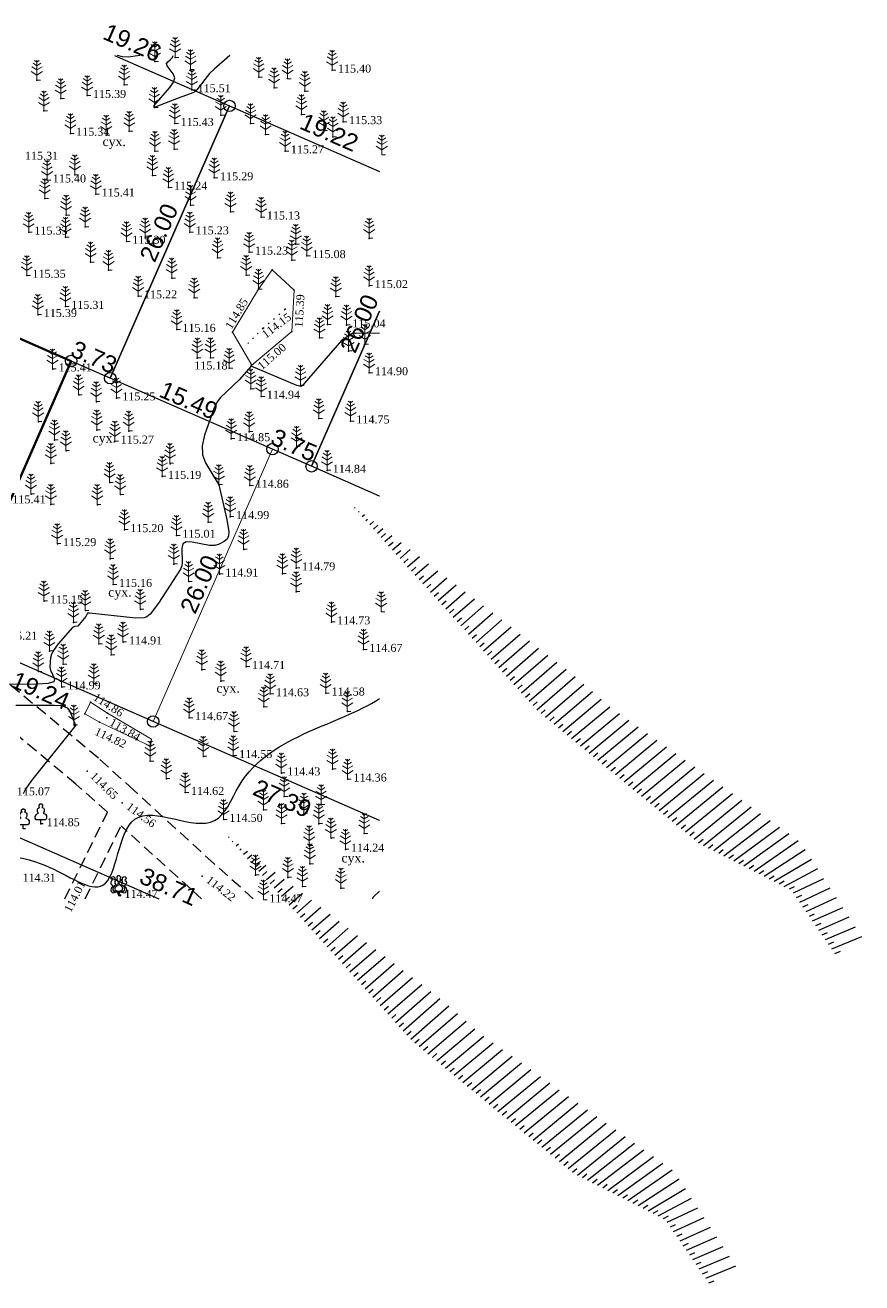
# Model space of a CAD drawing. Header units: millimetres. Extents: x 5405455 to 5405583, y 5524875 to 5524985.
# Drawn here: x 5405509.7 to 5405582.9, y 5524875 to 5524985 of the extents above; entities that cross this region are included whole.
import ezdxf
from ezdxf.enums import TextEntityAlignment as Align

# ---------------------------------------------------------------- set-up
doc = ezdxf.new("R2010")
doc.units = ezdxf.units.MM
doc.linetypes.add('DASHEDX2', pattern=[1.5, 1, -0.5])
doc.linetypes.add('HIDDEN', pattern=[0.5, 0, -0.5])
for name, color, linetype in [('горизонтали', 42, 'Continuous'), ('дороги', 7, 'Continuous'), ('Ділянки_Межі', 10, 'Continuous'), ('надписи', 7, 'Continuous'), ('Откос', 7, 'Continuous'), ('отметки', 7, 'Continuous'), ('промеры', 185, 'Continuous'), ('Растительность', 7, 'Continuous')]:
    doc.layers.add(name, color=color, linetype=linetype)
for name, color, linetype, lineweight in [('Контур', 7, 'HIDDEN', 30), ('рельеф', 7, 'Continuous', 0), ('ТОЧКИ', 7, 'Continuous', 30)]:
    doc.layers.add(name, color=color, linetype=linetype, lineweight=lineweight)
doc.styles.get("Standard").update_dxf_attribs({"font": 'arial.ttf'})
doc.styles.add('times', font='times.ttf')
doc.linetypes.add('канава 0', pattern='A,0.9,0,["|",Standard,S=0.25,R=0,X=0,Y=0],0.1', length=1)

# ---------------------------------------------------------------- blocks, each defined once
blk = doc.blocks.new('A$C51FE15A3')
at = {"layer": 'Растительность', "color": 94, "lineweight": 0}
for points in [[(-0.45, 1.17), (0, 0.9), (0.45, 1.17)], [(-0.34, 1.49), (0, 1.27), (0.34, 1.49)], [(-0.2, 1.73), (0, 1.58), (0.2, 1.73)], [(0, 1.75), (0, 0), (0.32, 0)], [(-0.49, 0.75), (0, 0.44), (0.49, 0.75)]]:
    blk.add_lwpolyline(points, dxfattribs=at)
blk = doc.blocks.new('A$C2ACB5305')
at = {"layer": 'Растительность'}
blk.add_lwpolyline([(0.2, 0), (0.2, 0), (0, 0), (0, 0.35), (-0.4, 0.35), (-0.5, 0.5), (-0.5, 0.65), (-0.4, 0.8), (-0.3, 0.9), (-0.2, 0.95), (-0.25, 1), (-0.3, 1.1), (-0.3, 1.25), (-0.25, 1.35), (-0.15, 1.45), (-0.1, 1.45), (-0.15, 1.55), (-0.15, 1.65), (-0.05, 1.75), (0.05, 1.75), (0.15, 1.65), (0.15, 1.55), (0.1, 1.45), (0.25, 1.4), (0.3, 1.3), (0.3, 1.1), (0.25, 1), (0.2, 0.95), (0.4, 0.85), (0.5, 0.7), (0.5, 0.5), (0.45, 0.4), (0.4, 0.35), (0, 0.35)], dxfattribs=at)
blk = doc.blocks.new('Geo_Otkos_1', base_point=(5406079.34, 5525314.65, 108.81))
at = {"color": 0, "lineweight": -2}
for p, q in [((5406080, 5525313.91, 108.81), (5406080.07, 5525313.96, 108.81)), ((5406080.34, 5525313.54, 108.81), (5406080.4, 5525313.6, 108.81)), ((5406080.67, 5525313.18, 108.81), (5406080.87, 5525313.35, 108.81)), ((5406081, 5525312.81, 108.81), (5406081.13, 5525312.93, 108.81)), ((5406081.33, 5525312.44, 108.81), (5406081.67, 5525312.73, 108.81)), ((5406081.66, 5525312.07, 108.81), (5406082.04, 5525312.4, 108.81)), ((5406082, 5525311.71, 108.81), (5406082.47, 5525312.12, 108.81)), ((5406082.33, 5525311.34, 108.81), (5406082.71, 5525311.67, 108.81)), ((5406082.66, 5525310.97, 108.81), (5406083.27, 5525311.5, 108.81)), ((5406082.99, 5525310.6, 108.81), (5406083.37, 5525310.93, 108.81)), ((5406083.33, 5525310.24, 108.81), (5406084.08, 5525310.89, 108.81)), ((5406083.66, 5525309.87, 108.81), (5406084.04, 5525310.2, 108.81)), ((5406083.99, 5525309.5, 108.81), (5406084.88, 5525310.27, 108.81)), ((5406084.32, 5525309.13, 108.81), (5406084.7, 5525309.46, 108.81)), ((5406084.65, 5525308.77, 108.81), (5406085.68, 5525309.66, 108.81)), ((5406084.99, 5525308.4, 108.81), (5406085.36, 5525308.73, 108.81)), ((5406085.32, 5525308.03, 108.81), (5406086.48, 5525309.04, 108.81)), ((5406085.98, 5525307.3, 108.81), (5406087.28, 5525308.43, 108.81)), ((5406085.65, 5525307.66, 108.81), (5406086.03, 5525307.99, 108.81)), ((5406086.32, 5525306.93, 108.81), (5406086.69, 5525307.26, 108.81)), ((5406086.65, 5525306.56, 108.81), (5406088.09, 5525307.81, 108.81)), ((5406087.31, 5525305.83, 108.81), (5406088.89, 5525307.2, 108.81)), ((5406086.98, 5525306.19, 108.81), (5406087.36, 5525306.52, 108.81)), ((5406087.98, 5525305.09, 108.81), (5406089.69, 5525306.58, 108.81)), ((5406087.64, 5525305.46, 108.81), (5406088.02, 5525305.79, 108.81)), ((5406088.31, 5525304.72, 108.81), (5406088.69, 5525305.05, 108.81)), ((5406088.64, 5525304.36, 108.81), (5406090.49, 5525305.97, 108.81)), ((5406089.3, 5525303.62, 108.81), (5406091.29, 5525305.35, 108.81)), ((5406088.97, 5525303.99, 108.81), (5406089.35, 5525304.32, 108.81)), ((5406089.97, 5525302.89, 108.81), (5406092.09, 5525304.74, 108.81)), ((5406090.63, 5525302.15, 108.81), (5406092.9, 5525304.12, 108.81)), ((5406089.64, 5525303.26, 108.81), (5406090.01, 5525303.58, 108.81)), ((5406090.3, 5525302.52, 108.81), (5406090.68, 5525302.85, 108.81)), ((5406091.3, 5525301.42, 108.81), (5406093.7, 5525303.51, 108.81)), ((5406091.96, 5525300.68, 108.81), (5406094.5, 5525302.89, 108.81)), ((5406090.97, 5525301.79, 108.81), (5406091.34, 5525302.11, 108.81)), ((5406092.63, 5525299.95, 108.81), (5406095.3, 5525302.28, 108.81)), ((5406093.29, 5525299.21, 108.81), (5406096.1, 5525301.66, 108.81)), ((5406091.63, 5525301.05, 108.81), (5406092.01, 5525301.38, 108.81)), ((5406092.29, 5525300.32, 108.81), (5406092.67, 5525300.64, 108.81)), ((5406093.95, 5525298.48, 108.81), (5406096.91, 5525301.05, 108.81)), ((5406092.96, 5525299.58, 108.81), (5406093.34, 5525299.91, 108.81)), ((5406094.62, 5525297.74, 108.81), (5406097.71, 5525300.43, 108.81)), ((5406095.28, 5525297.01, 108.81), (5406098.51, 5525299.82, 108.81)), ((5406093.62, 5525298.85, 108.81), (5406094, 5525299.17, 108.81)), ((5406094.29, 5525298.11, 108.81), (5406094.66, 5525298.44, 108.81)), ((5406095.95, 5525296.27, 108.81), (5406099.29, 5525299.18, 108.81)), ((5406096.7, 5525295.63, 108.81), (5406100.05, 5525298.51, 108.81)), ((5406094.95, 5525297.38, 108.81), (5406095.33, 5525297.7, 108.81)), ((5406097.46, 5525295, 108.81), (5406100.81, 5525297.85, 108.81)), ((5406098.23, 5525294.37, 108.81), (5406101.57, 5525297.18, 108.81)), ((5406095.62, 5525296.64, 108.81), (5406095.99, 5525296.97, 108.81)), ((5406096.32, 5525295.94, 108.81), (5406096.69, 5525296.27, 108.81)), ((5406098.99, 5525293.74, 108.81), (5406102.34, 5525296.53, 108.81)), ((5406097.08, 5525295.31, 108.81), (5406097.46, 5525295.64, 108.81)), ((5406097.85, 5525294.68, 108.81), (5406098.23, 5525295.01, 108.81)), ((5406099.76, 5525293.11, 108.81), (5406103.17, 5525295.94, 108.81)), ((5406100.52, 5525292.48, 108.81), (5406103.99, 5525295.36, 108.81)), ((5406098.61, 5525294.06, 108.81), (5406098.99, 5525294.38, 108.81)), ((5406101.29, 5525291.85, 108.81), (5406104.81, 5525294.78, 108.81)), ((5406102.05, 5525291.22, 108.81), (5406105.64, 5525294.19, 108.81)), ((5406099.37, 5525293.43, 108.81), (5406099.76, 5525293.75, 108.81)), ((5406100.14, 5525292.8, 108.81), (5406100.52, 5525293.12, 108.81)), ((5406102.82, 5525290.59, 108.81), (5406106.46, 5525293.61, 108.81)), ((5406103.58, 5525289.96, 108.81), (5406107.29, 5525293.02, 108.81)), ((5406100.9, 5525292.17, 108.81), (5406101.29, 5525292.49, 108.81)), ((5406101.67, 5525291.54, 108.81), (5406102.05, 5525291.86, 108.81)), ((5406104.35, 5525289.33, 108.81), (5406108.11, 5525292.44, 108.81)), ((5406105.11, 5525288.71, 108.81), (5406108.94, 5525291.85, 108.81)), ((5406102.43, 5525290.91, 108.81), (5406102.82, 5525291.23, 108.81)), ((5406103.2, 5525290.28, 108.81), (5406103.58, 5525290.6, 108.81)), ((5406105.88, 5525288.08, 108.81), (5406109.76, 5525291.27, 108.81)), ((5406106.65, 5525287.45, 108.81), (5406110.58, 5525290.68, 108.81)), ((5406103.96, 5525289.65, 108.81), (5406104.35, 5525289.97, 108.81)), ((5406107.42, 5525286.83, 108.81), (5406111.41, 5525290.1, 108.81)), ((5406108.18, 5525286.2, 108.81), (5406112.23, 5525289.51, 108.81)), ((5406104.73, 5525289.02, 108.81), (5406105.12, 5525289.34, 108.81)), ((5406105.5, 5525288.39, 108.81), (5406105.88, 5525288.71, 108.81)), ((5406108.95, 5525285.58, 108.81), (5406113.06, 5525288.93, 108.81)), ((5406106.27, 5525287.77, 108.81), (5406106.65, 5525288.09, 108.81)), ((5406107.03, 5525287.14, 108.81), (5406107.42, 5525287.46, 108.81)), ((5406109.72, 5525284.95, 108.81), (5406113.88, 5525288.35, 108.81)), ((5406110.53, 5525284.39, 108.81), (5406114.71, 5525287.76, 108.81)), ((5406107.8, 5525286.52, 108.81), (5406108.19, 5525286.83, 108.81)), ((5406108.57, 5525285.89, 108.81), (5406108.95, 5525286.21, 108.81)), ((5406111.42, 5525283.95, 108.81), (5406115.53, 5525287.18, 108.81)), ((5406112.3, 5525283.5, 108.81), (5406116.35, 5525286.59, 108.81)), ((5406109.33, 5525285.26, 108.81), (5406109.72, 5525285.58, 108.81)), ((5406113.18, 5525283.05, 108.81), (5406117.18, 5525286.01, 108.81)), ((5406114.07, 5525282.6, 108.81), (5406118, 5525285.43, 108.81)), ((5406110.1, 5525284.64, 108.81), (5406110.49, 5525284.95, 108.81)), ((5406110.97, 5525284.17, 108.81), (5406111.36, 5525284.48, 108.81)), ((5406111.86, 5525283.72, 108.81), (5406112.25, 5525284.03, 108.81)), ((5406114.95, 5525282.16, 108.81), (5406118.82, 5525284.84, 108.81)), ((5406115.84, 5525281.71, 108.81), (5406119.43, 5525284.05, 108.81)), ((5406112.74, 5525283.28, 108.81), (5406113.14, 5525283.58, 108.81)), ((5406113.63, 5525282.83, 108.81), (5406114.03, 5525283.12, 108.81)), ((5406116.72, 5525281.26, 108.81), (5406119.98, 5525283.21, 108.81)), ((5406114.51, 5525282.38, 108.81), (5406114.92, 5525282.67, 108.81)), ((5406115.39, 5525281.93, 108.81), (5406115.81, 5525282.21, 108.81)), ((5406117.6, 5525280.82, 108.81), (5406120.52, 5525282.37, 108.81)), ((5406116.28, 5525281.49, 108.81), (5406116.7, 5525281.75, 108.81)), ((5406117.16, 5525281.04, 108.81), (5406117.6, 5525281.29, 108.81)), ((5406118.05, 5525280.59, 108.81), (5406118.49, 5525280.81, 108.81)), ((5406118.39, 5525280.26, 108.81), (5406121.07, 5525281.52, 108.81)), ((5406118.95, 5525279.44, 108.81), (5406121.62, 5525280.68, 108.81)), ((5406118.67, 5525279.85, 108.81), (5406119.12, 5525280.06, 108.81)), ((5406119.51, 5525278.62, 108.81), (5406122.17, 5525279.83, 108.81)), ((5406119.23, 5525279.03, 108.81), (5406119.68, 5525279.24, 108.81)), ((5406120.07, 5525277.81, 108.81), (5406122.73, 5525278.98, 108.81)), ((5406119.79, 5525278.21, 108.81), (5406120.25, 5525278.42, 108.81)), ((5406120.35, 5525277.4, 108.81), (5406120.81, 5525277.6, 108.81)), ((5406120.63, 5525276.99, 108.81), (5406123.28, 5525278.14, 108.81)), ((5406120.91, 5525276.58, 108.81), (5406121.37, 5525276.78, 108.81)), ((5406121.19, 5525276.17, 108.81), (5406123.83, 5525277.29, 108.81)), ((5406121.75, 5525275.36, 108.81), (5406124.38, 5525276.44, 108.81)), ((5406121.47, 5525275.76, 108.81), (5406121.93, 5525275.96, 108.81)), ((5406122.03, 5525274.95, 108.81), (5406122.5, 5525275.14, 108.81))]:
    blk.add_line(p, q, dxfattribs=at)

msp = doc.modelspace()

# ---------------------------------------------------------------- linework, layer by layer
at = {"layer": 'горизонтали', "color": 32}
for points in [[(5405519.74, 5524982.35, 115.5), (5405519.54, 5524982.3, 115.5), (5405518.75, 5524982.21, 115.5), (5405518.23, 5524982.22, 115.5), (5405517.78, 5524982.35, 115.5)], [(5405527.6, 5524982.35, 115.5), (5405526.23, 5524981.16, 115.5), (5405525.84, 5524980.78, 115.5), (5405524.73, 5524979.33, 115.5), (5405524.47, 5524979.12, 115.5), (5405523.09, 5524978.61, 115.5), (5405520.99, 5524977.79, 115.5), (5405520.99, 5524977.98, 115.5), (5405522.35, 5524979.54, 115.5), (5405522.68, 5524980.01, 115.5), (5405522.79, 5524980.4, 115.5), (5405522.66, 5524980.73, 115.5), (5405522.13, 5524981.43, 115.5), (5405522.08, 5524981.64, 115.5), (5405522.17, 5524981.79, 115.5), (5405522.4, 5524981.96, 115.5), (5405522.56, 5524982.14, 115.5), (5405522.65, 5524982.35, 115.5)], [(5405540.71, 5524958.06, 115), (5405538.61, 5524958.04, 115), (5405538.42, 5524958.08, 115), (5405537.38, 5524957.4, 115), (5405534.12, 5524953.66, 115), (5405533.99, 5524953.48, 115), (5405533.82, 5524953.4, 115), (5405533.47, 5524953.48, 115), (5405529.48, 5524955.16, 115), (5405528.43, 5524953.96, 115), (5405526.78, 5524952.42, 115), (5405526.5, 5524952.05, 115), (5405526.2, 5524951.44, 115), (5405525.4, 5524949.13, 115), (5405525.19, 5524948.21, 115), (5405525.22, 5524947.41, 115), (5405525.49, 5524946.71, 115), (5405526.65, 5524944.79, 115), (5405527.35, 5524941.75, 115), (5405527.51, 5524940.69, 115), (5405527.5, 5524940.33, 115), (5405527.37, 5524940.04, 115), (5405527.12, 5524939.84, 115), (5405526.66, 5524939.6, 115), (5405526.29, 5524939.49, 115), (5405525.82, 5524939.48, 115), (5405524.31, 5524939.77, 115), (5405523.79, 5524939.8, 115), (5405523.49, 5524939.62, 115), (5405523.4, 5524939.21, 115), (5405523.44, 5524938.01, 115), (5405523.42, 5524937.71, 115), (5405523.28, 5524937.42, 115), (5405521.37, 5524934.43, 115), (5405520.64, 5524933.47, 115), (5405520.36, 5524933.25, 115), (5405520.11, 5524933.17, 115), (5405519.38, 5524933.13, 115), (5405515.32, 5524933.57, 115), (5405515.16, 5524933.55, 115), (5405515.01, 5524933.28, 115), (5405514.44, 5524932.56, 115), (5405514.3, 5524932.44, 115), (5405514.01, 5524932.39, 115), (5405513.84, 5524932.3, 115), (5405512.59, 5524930.87, 115), (5405512.24, 5524930.39, 115), (5405512.01, 5524929.99, 115), (5405511.91, 5524929.65, 115), (5405511.85, 5524928.88, 115), (5405511.91, 5524928.57, 115), (5405512.28, 5524927.81, 115), (5405512.22, 5524927.55, 115), (5405511.71, 5524927.4, 115), (5405510.76, 5524927.34, 115), (5405506.44, 5524927.32, 115)], [(5405508.88, 5524925.52, 115), (5405512.27, 5524925.53, 115), (5405512.92, 5524925.48, 115), (5405513.37, 5524925.29, 115), (5405513.62, 5524924.98, 115), (5405514.09, 5524923.82, 115), (5405514.14, 5524923.76, 115), (5405510.26, 5524918.92, 115), (5405509.74, 5524918.18, 115), (5405509.52, 5524917.75, 115)]]:
    msp.add_polyline3d(points, dxfattribs=at)
msp.add_open_spline([(5405457.96, 5524922.54), (5405459.57, 5524921.77), (5405463.64, 5524920.15), (5405467.68, 5524915.22), (5405474.33, 5524911.07), (5405480.95, 5524910.86), (5405487.75, 5524910.73), (5405489.62, 5524917.19), (5405495.92, 5524914.07), (5405499.64, 5524916.4), (5405503.16, 5524916.45), (5405505.42, 5524912.2), (5405510.74, 5524912.76), (5405517.84, 5524907.27), (5405517.74, 5524918.75), (5405526.32, 5524913.3), (5405528.74, 5524920.19), (5405534.11, 5524923.27), (5405538.84, 5524924.9), (5405540.71, 5524926.1)], degree=3, knots=[617.358279, 617.358279, 617.358279, 617.358279, 622.521559, 629.692846, 636.424411, 645.037599, 650.155211, 654.20471, 660.817642, 664.928993, 667.318617, 670.308652, 677.41329, 682.706882, 689.124319, 696.095438, 699.812558, 707.481109, 714.372767, 714.372767, 714.372767, 714.372767], dxfattribs=at)
at = {"layer": 'дороги', "color": 7, "linetype": 'DASHEDX2'}
for points, elevation in [([(5405529.66, 5524908.59), (5405526.2, 5524911.67), (5405519.21, 5524918.07), (5405516.11, 5524920.87), (5405507.32, 5524928.21), (5405498.74, 5524935.24), (5405488.42, 5524943.75), (5405478.55, 5524952.36), (5405468.25, 5524960.95), (5405457.96, 5524969.67)], 112.71), ([(5405516.91, 5524916.17), (5405514.14, 5524918.61), (5405505.41, 5524925.9), (5405496.83, 5524932.92), (5405486.48, 5524941.47), (5405476.61, 5524950.08), (5405466.32, 5524958.66), (5405457.96, 5524965.74)], 112.71), ([(5405513.18, 5524908.59), (5405516.91, 5524916.17)], 113.35), ([(5405514.96, 5524908.59), (5405518.09, 5524914.95)], 113.35), ([(5405525.14, 5524908.59), (5405524.19, 5524909.44), (5405518.09, 5524914.95)], 112.71), ([(5405540.11, 5524908.59), (5405540.13, 5524908.71), (5405540.71, 5524909.25)], 113.81)]:
    msp.add_lwpolyline(points, dxfattribs=dict(at, elevation=elevation))
at = {"layer": 'Ділянки_Межі', "lineweight": 25}
for points in [[(5405517.51, 5524982.35), (5405527.58, 5524977.93), (5405517.14, 5524954.12), (5405513.72, 5524955.62), (5405499.5, 5524961.85)], [(5405517.51, 5524982.35), (5405527.58, 5524977.93), (5405540.71, 5524972.19)], [(5405517.14, 5524954.12), (5405527.58, 5524977.93), (5405540.71, 5524972.19)], [(5405540.71, 5524959.98), (5405534.76, 5524946.41), (5405531.33, 5524947.91), (5405517.14, 5524954.12)], [(5405540.71, 5524915.42), (5405520.9, 5524924.09), (5405503.28, 5524931.81), (5405485.64, 5524939.53), (5405468.03, 5524947.24), (5405457.96, 5524951.65)], [(5405457.96, 5524936.37), (5405469.69, 5524931.23), (5405504.5, 5524915.99), (5405521.4, 5524908.59)]]:
    msp.add_lwpolyline(points, dxfattribs=at)
at = {"layer": 'Ділянки_Межі', "lineweight": 50}
msp.add_lwpolyline([(5405485.64, 5524939.53), (5405496.07, 5524963.35), (5405499.5, 5524961.85), (5405513.72, 5524955.62), (5405503.28, 5524931.81)], close=True, dxfattribs=at)
at = {"layer": 'Ділянки_Межі'}
for points in [[(5405534.76, 5524946.41), (5405540.71, 5524959.98)], [(5405540.71, 5524943.81), (5405534.76, 5524946.41)]]:
    msp.add_lwpolyline(points, dxfattribs=at)
at = {"layer": 'Ділянки_Межі', "lineweight": 0}
msp.add_lwpolyline([(5405503.28, 5524931.81), (5405513.72, 5524955.62), (5405517.14, 5524954.12), (5405531.33, 5524947.91), (5405520.9, 5524924.09)], close=True, dxfattribs=at)
for points in [[(5405520.9, 5524924.09), (5405531.33, 5524947.91), (5405534.76, 5524946.41), (5405540.71, 5524943.81)], [(5405540.71, 5524915.42), (5405520.9, 5524924.09)], [(5405501.32, 5524908.59), (5405504.5, 5524915.99), (5405521.4, 5524908.59)]]:
    msp.add_lwpolyline(points, dxfattribs=at)
at = {"layer": 'Контур', "color": 7, "linetype": 'HIDDEN'}
msp.add_lwpolyline([(5405529.17, 5524957.15), (5405530.53, 5524958.49), (5405532.46, 5524960.16)], dxfattribs=at)
at = {"layer": 'отметки', "color": 7}
for p in [(5405521.04, 5524981.81, 115.49), (5405522.83, 5524982.18, 115.5), (5405524.17, 5524981.12, 115.53), (5405530.13, 5524980.45, 115.42), (5405536.56, 5524981.05, 115.4), (5405510.73, 5524980.18, 115.37), (5405518.37, 5524979.78, 115.46), (5405524.28, 5524979.33, 115.51), (5405531.47, 5524979.52, 115.46), (5405532.66, 5524980.32, 115.37), (5405512.81, 5524978.57, 115.39), (5405515.13, 5524978.83, 115.39), (5405534.16, 5524979.22, 115.39), (5405511.35, 5524977.49, 115.32), (5405521.01, 5524977.8, 115.5), (5405526.81, 5524977.12, 115.42), (5405533.87, 5524977.17, 115.34), (5405522.79, 5524976.38, 115.43), (5405529.42, 5524976.39, 115.37), (5405537.53, 5524976.54, 115.33), (5405513.66, 5524975.52, 115.34), (5405516.78, 5524975.38, 115.35), (5405518.81, 5524975.71, 115.4), (5405530.74, 5524975.43, 115.37), (5405535.83, 5524975.77, 115.29), (5405536.63, 5524975.24, 115.27), (5405521.06, 5524973.97, 115.31), (5405522.73, 5524974.14, 115.35), (5405532.44, 5524973.98, 115.27), (5405514.04, 5524971.91, 115.35), (5405520.83, 5524971.86, 115.28), (5405526.25, 5524971.63, 115.29), (5405511.62, 5524971.44, 115.4), (5405522.23, 5524970.81, 115.24), (5405511.42, 5524969.83, 115.36), (5405515.89, 5524970.21, 115.41), (5405513.28, 5524968.39, 115.39), (5405524.18, 5524969.25, 115.23), (5405527.67, 5524968.66, 115.19), (5405514.95, 5524967.36, 115.31), (5405530.34, 5524968.2, 115.13), (5405510.01, 5524966.88, 115.33), (5405513.24, 5524966.44, 115.36), (5405518.57, 5524966.07, 115.3), (5405520.19, 5524966.39, 115.26), (5405524.11, 5524966.9, 115.23), (5405539.79, 5524966.35, 115.12), (5405529.3, 5524965.13, 115.23), (5405533.38, 5524965.83, 115.09), (5405515.43, 5524964.28, 115.22), (5405526.54, 5524964.65, 115.17), (5405533.04, 5524964.45, 115.19), (5405534.33, 5524964.82, 115.08), (5405509.84, 5524963.1, 115.35), (5405516.99, 5524963.56, 115.31), (5405522.52, 5524962.88, 115.18), (5405529.03, 5524963.13, 115.09), (5405531.32, 5524963.6, 115.12), (5405530.12, 5524961.92, 115.15), (5405533.23, 5524961.81, 115.17), (5405539.78, 5524962.2, 115.02), (5405519.59, 5524961.3, 115.22), (5405524.48, 5524961.14, 115.19), (5405536.88, 5524961.25, 115.15), (5405510.83, 5524959.67, 115.39), (5405513.23, 5524960.38, 115.31), (5405532.46, 5524960.16, 113.88), (5405522.96, 5524958.37, 115.16), (5405530.53, 5524958.49, 114.15), (5405536.16, 5524958.82, 115.08), (5405537.82, 5524958.76, 115.04), (5405527.85, 5524958.15, 114.85), (5405533.02, 5524958.21, 115.39), (5405535.45, 5524957.66, 115.08), (5405537.98, 5524956.49, 114.95), (5405539.39, 5524957.05, 114.94), (5405539.42, 5524957.08, 114.95), (5405524.76, 5524955.88, 115.18), (5405525.91, 5524955.91, 115.09), (5405529.47, 5524955.25, 115), (5405512.12, 5524954.91, 115.41), (5405527.55, 5524954.99, 115.06), (5405539.79, 5524954.58, 114.9), (5405529.43, 5524953.18, 114.94), (5405533.8, 5524953.48, 115), (5405514.39, 5524952.65, 115.35), (5405515.93, 5524952.06, 115.3), (5405517.7, 5524952.38, 115.25), (5405530.34, 5524952.52, 114.94), (5405510.86, 5524950.31, 115.4), (5405515.98, 5524949.58, 115.35), (5405535.4, 5524950.58, 114.86), (5405538.17, 5524950.36, 114.75), (5405512.27, 5524948.71, 115.36), (5405517.56, 5524948.6, 115.27), (5405518.77, 5524949.49, 115.14), (5405527.73, 5524948.81, 114.85), (5405529.31, 5524949.43, 114.85), (5405513.28, 5524947.77, 115.32), (5405533.46, 5524948.15, 114.88), (5405511.96, 5524946.65, 115.38), (5405522.38, 5524946.64, 115.14), (5405521.7, 5524945.51, 115.19), (5405536.11, 5524946.04, 114.84), (5405517.1, 5524944.98, 115.23), (5405526.64, 5524944.79, 115), (5405529.36, 5524944.73, 114.86), (5405510.22, 5524943.97, 115.34), (5405511.96, 5524943.07, 115.35), (5405516.03, 5524943.05, 115.27), (5405518.03, 5524943.93, 115.18), (5405527.65, 5524942, 114.98), (5405518.39, 5524940.85, 115.2), (5405525.72, 5524941.51, 115.08), (5405522.95, 5524940.36, 115.01), (5405512.52, 5524939.63, 115.29), (5405528.82, 5524939.14, 114.95), (5405517.14, 5524938.32, 115.09), (5405522.71, 5524937.85, 115.02), (5405533.42, 5524937.51, 114.79), (5405526.7, 5524936.97, 114.91), (5405532.21, 5524937.01, 114.83), (5405517.4, 5524936.06, 115.16), (5405524.01, 5524936.32, 114.96), (5405533.4, 5524935.43, 114.8), (5405511.36, 5524934.61, 115.15), (5405514.97, 5524933.79, 115.01), (5405519.79, 5524933.88, 115.03), (5405513.93, 5524932.76, 115.01), (5405536.49, 5524932.79, 114.73), (5405516.16, 5524930.88, 114.96), (5405518.28, 5524931.03, 114.91), (5405511.83, 5524930.24, 115.01), (5405517.24, 5524929.92, 114.89), (5405539.3, 5524930.38, 114.67), (5405513.04, 5524929.1, 114.92), (5405529.04, 5524928.88, 114.71), (5405510.87, 5524928.45, 115.06), (5405525.17, 5524928.62, 114.78), (5405526.82, 5524927.62, 114.77), (5405512.9, 5524927.1, 114.99), (5405515.72, 5524927.38, 114.83), (5405531.13, 5524926.5, 114.63), (5405536, 5524926.56, 114.58), (5405515.42, 5524925.78, 114.86), (5405530.58, 5524925.36, 114.61), (5405514.93, 5524924.76, 114.81), (5405516.85, 5524924.4, 113.84), (5405516.91, 5524924.81, 114.8), (5405524.05, 5524924.41, 114.67), (5405537.89, 5524924.96, 114.51), (5405513.98, 5524923.77, 115.02), (5405516.21, 5524924.02, 114.82), (5405527.98, 5524923.21, 114.59), (5405520.67, 5524921.93, 114.61), (5405525.29, 5524921.04, 114.54), (5405527.92, 5524921.09, 114.55), (5405520.65, 5524920.61, 114.73), (5405536.59, 5524919.93, 114.4), (5405515.12, 5524919.74, 114.65), (5405522.07, 5524919.08, 114.74), (5405532.12, 5524919.58, 114.43), (5405537.92, 5524919.04, 114.36), (5405523.71, 5524917.87, 114.62), (5405518.2, 5524916.96, 114.56), (5405532.37, 5524917.52, 114.45), (5405535.6, 5524916.81, 114.33), (5405527.07, 5524915.51, 114.5), (5405530.55, 5524916.35, 114.39), (5405534.09, 5524916.07, 114.3), (5405511.07, 5524915.13, 114.85), (5405532.13, 5524915.17, 114.36), (5405535.39, 5524915.15, 114.32), (5405536.46, 5524913.89, 114.28), (5405539.37, 5524914.29, 114.21), (5405534.54, 5524913.22, 114.3), (5405537.71, 5524912.9, 114.24), (5405534.61, 5524911.64, 114.29), (5405525.2, 5524910.55, 114.22), (5405529.86, 5524910.65, 114.38), (5405532.69, 5524910.45, 114.32), (5405517.89, 5524908.86, 114.47), (5405533.95, 5524909.66, 114.26), (5405537.32, 5524909.5, 114.24), (5405537.34, 5524909.51, 114.23)]:
    msp.add_point(p, dxfattribs=at)
at = {"layer": 'рельеф', "color": 7, "linetype": 'канава 0'}
for points, elevation in [([(5405533.23, 5524961.81), (5405531.32, 5524963.6), (5405530.12, 5524961.91), (5405527.85, 5524958.15)], 115.17), ([(5405527.85, 5524958.15), (5405529.53, 5524955.25), (5405533.02, 5524958.21), (5405533.02, 5524958.21), (5405533.23, 5524961.81)], 114.85), ([(5405515.42, 5524925.78), (5405514.93, 5524924.76), (5405516.21, 5524924.02), (5405520.67, 5524921.93), (5405520.74, 5524922.54)], 114.86), ([(5405520.74, 5524922.54), (5405516.91, 5524924.81), (5405515.42, 5524925.78)], 114.86)]:
    msp.add_lwpolyline(points, dxfattribs=dict(at, elevation=elevation))
at = {"layer": 'ТОЧКИ'}
for centre in [(5405527.58, 5524977.93), (5405513.72, 5524955.62, 107.24), (5405517.14, 5524954.12, 107.24), (5405531.33, 5524947.91, 107.24), (5405534.76, 5524946.41, 107.24), (5405520.9, 5524924.09)]:
    msp.add_circle(centre, 0.5, dxfattribs=at)

# ---------------------------------------------------------------- block references
at = {"layer": 'Откос', "color": 7}
for p in [(5405537.85, 5524943.5, 102.36), (5405526.82, 5524914.68, 100.01)]:
    msp.add_blockref('Geo_Otkos_1', p, dxfattribs=at)
at = {"layer": 'Растительность', "color": 7}
for name, p in [('A$C51FE15A3', (5405522.83, 5524982.18, 115.5)), ('A$C51FE15A3', (5405521.04, 5524981.81, 115.49)), ('A$C51FE15A3', (5405524.17, 5524981.12, 115.53)), ('A$C51FE15A3', (5405536.56, 5524981.05, 115.4)), ('A$C51FE15A3', (5405510.73, 5524980.18, 115.37)), ('A$C51FE15A3', (5405518.37, 5524979.78, 115.46)), ('A$C51FE15A3', (5405530.13, 5524980.45, 115.42)), ('A$C51FE15A3', (5405532.66, 5524980.31, 115.37)), ('A$C51FE15A3', (5405515.13, 5524978.83, 115.39)), ('A$C51FE15A3', (5405524.28, 5524979.33, 115.51)), ('A$C51FE15A3', (5405531.47, 5524979.52, 115.46)), ('A$C51FE15A3', (5405534.16, 5524979.22, 115.38)), ('A$C51FE15A3', (5405512.81, 5524978.57, 115.39)), ('A$C51FE15A3', (5405521.01, 5524977.8, 115.5)), ('A$C51FE15A3', (5405511.35, 5524977.49, 115.32)), ('A$C51FE15A3', (5405526.81, 5524977.12, 115.42)), ('A$C51FE15A3', (5405533.87, 5524977.18, 115.34)), ('A$C51FE15A3', (5405537.53, 5524976.54, 115.33)), ('A$C51FE15A3', (5405513.66, 5524975.52, 115.34)), ('A$C51FE15A3', (5405516.78, 5524975.38, 115.35)), ('A$C51FE15A3', (5405518.81, 5524975.71, 115.4)), ('A$C51FE15A3', (5405522.79, 5524976.38, 115.43)), ('A$C51FE15A3', (5405529.42, 5524976.39, 115.37)), ('A$C51FE15A3', (5405530.74, 5524975.43, 115.37)), ('A$C51FE15A3', (5405535.83, 5524975.77, 115.29)), ('A$C51FE15A3', (5405536.63, 5524975.24, 115.27)), ('A$C51FE15A3', (5405521.06, 5524973.97, 115.31)), ('A$C51FE15A3', (5405522.73, 5524974.14, 115.35)), ('A$C51FE15A3', (5405532.44, 5524973.98, 115.27)), ('A$C51FE15A3', (5405540.91, 5524973.65, 115.26)), ('A$C51FE15A3', (5405511.62, 5524971.44, 115.4)), ('A$C51FE15A3', (5405514.04, 5524971.91, 115.35)), ('A$C51FE15A3', (5405520.83, 5524971.86, 115.28)), ('A$C51FE15A3', (5405526.25, 5524971.63, 115.29)), ('A$C51FE15A3', (5405511.41, 5524969.83, 115.36)), ('A$C51FE15A3', (5405515.89, 5524970.2, 115.41)), ('A$C51FE15A3', (5405522.23, 5524970.81, 115.24)), ('A$C51FE15A3', (5405524.18, 5524969.25, 115.24)), ('A$C51FE15A3', (5405513.28, 5524968.39, 115.39)), ('A$C51FE15A3', (5405527.67, 5524968.66, 115.19)), ('A$C51FE15A3', (5405530.34, 5524968.19, 115.13)), ('A$C51FE15A3', (5405510.01, 5524966.88, 115.33)), ('A$C51FE15A3', (5405514.95, 5524967.36, 115.32)), ('A$C51FE15A3', (5405524.11, 5524966.9, 115.23)), ('A$C51FE15A3', (5405513.24, 5524966.44, 115.36)), ('A$C51FE15A3', (5405518.57, 5524966.07, 115.3)), ('A$C51FE15A3', (5405520.19, 5524966.39, 115.26)), ('A$C51FE15A3', (5405533.38, 5524965.83, 115.09)), ('A$C51FE15A3', (5405539.79, 5524966.36, 115.12)), ('A$C51FE15A3', (5405526.54, 5524964.65, 115.17)), ('A$C51FE15A3', (5405529.3, 5524965.13, 115.23)), ('A$C51FE15A3', (5405533.04, 5524964.45, 115.19)), ('A$C51FE15A3', (5405534.33, 5524964.82, 115.08)), ('A$C51FE15A3', (5405515.43, 5524964.28, 115.22)), ('A$C51FE15A3', (5405516.99, 5524963.56, 115.31)), ('A$C51FE15A3', (5405509.84, 5524963.1, 115.35)), ('A$C51FE15A3', (5405522.52, 5524962.88, 115.18)), ('A$C51FE15A3', (5405529.03, 5524963.13, 115.09)), ('A$C51FE15A3', (5405539.78, 5524962.22, 115.02)), ('A$C51FE15A3', (5405519.59, 5524961.3, 115.22)), ('A$C51FE15A3', (5405524.48, 5524961.14, 115.19)), ('A$C51FE15A3', (5405530.12, 5524961.91, 115.15)), ('A$C51FE15A3', (5405536.88, 5524961.25, 115.15)), ('A$C51FE15A3', (5405513.22, 5524960.4, 115.31)), ('A$C51FE15A3', (5405510.82, 5524959.7, 115.39)), ('A$C51FE15A3', (5405536.16, 5524958.82, 115.08)), ('A$C51FE15A3', (5405522.96, 5524958.37, 115.16)), ('A$C51FE15A3', (5405537.82, 5524958.78, 115.04)), ('A$C51FE15A3', (5405535.45, 5524957.66, 115.07)), ('A$C51FE15A3', (5405539.42, 5524957.09, 114.95)), ('A$C51FE15A3', (5405524.76, 5524955.9, 115.18)), ('A$C51FE15A3', (5405525.91, 5524955.91, 115.09)), ('A$C51FE15A3', (5405537.98, 5524956.5, 114.95)), ('A$C51FE15A3', (5405512.1, 5524954.93, 115.42)), ('A$C51FE15A3', (5405527.55, 5524954.98, 115.06)), ('A$C51FE15A3', (5405539.79, 5524954.59, 114.9)), ('A$C51FE15A3', (5405533.79, 5524953.5, 115)), ('A$C51FE15A3', (5405514.38, 5524952.67, 115.35)), ('A$C51FE15A3', (5405517.69, 5524952.4, 115.25)), ('A$C51FE15A3', (5405529.43, 5524953.18, 114.94)), ('A$C51FE15A3', (5405530.35, 5524952.52, 114.94)), ('A$C51FE15A3', (5405515.92, 5524952.08, 115.3)), ('A$C51FE15A3', (5405510.84, 5524950.34, 115.4)), ('A$C51FE15A3', (5405535.39, 5524950.59, 114.86)), ('A$C51FE15A3', (5405538.17, 5524950.37, 114.75)), ('A$C51FE15A3', (5405515.97, 5524949.6, 115.35)), ('A$C51FE15A3', (5405518.76, 5524949.51, 115.14)), ('A$C51FE15A3', (5405529.3, 5524949.45, 114.85)), ('A$C51FE15A3', (5405512.26, 5524948.73, 115.36)), ('A$C51FE15A3', (5405517.55, 5524948.62, 115.27)), ('A$C51FE15A3', (5405527.73, 5524948.83, 114.85)), ('A$C51FE15A3', (5405533.45, 5524948.16, 114.88)), ('A$C51FE15A3', (5405513.26, 5524947.79, 115.32)), ('A$C51FE15A3', (5405511.95, 5524946.67, 115.38)), ('A$C51FE15A3', (5405522.37, 5524946.67, 115.14)), ('A$C51FE15A3', (5405536.11, 5524946.06, 114.84)), ('A$C51FE15A3', (5405517.09, 5524945, 115.23)), ('A$C51FE15A3', (5405521.69, 5524945.54, 115.19)), ('A$C51FE15A3', (5405526.64, 5524944.81, 115)), ('A$C51FE15A3', (5405529.36, 5524944.74, 114.86)), ('A$C51FE15A3', (5405510.21, 5524944, 115.34)), ('A$C51FE15A3', (5405518.02, 5524943.95, 115.18)), ('A$C51FE15A3', (5405511.94, 5524943.09, 115.35)), ('A$C51FE15A3', (5405516.01, 5524943.08, 115.27)), ('A$C51FE15A3', (5405525.71, 5524941.53, 115.08)), ('A$C51FE15A3', (5405527.64, 5524942.01, 114.99)), ('A$C51FE15A3', (5405518.38, 5524940.87, 115.2)), ('A$C51FE15A3', (5405522.94, 5524940.37, 115.01)), ('A$C51FE15A3', (5405512.5, 5524939.65, 115.29)), ('A$C51FE15A3', (5405528.81, 5524939.16, 114.95)), ('A$C51FE15A3', (5405517.13, 5524938.34, 115.1)), ('A$C51FE15A3', (5405522.7, 5524937.87, 115.02)), ('A$C51FE15A3', (5405526.69, 5524936.99, 114.91)), ('A$C51FE15A3', (5405532.2, 5524937.02, 114.83)), ('A$C51FE15A3', (5405533.42, 5524937.52, 114.79)), ('A$C51FE15A3', (5405517.39, 5524936.08, 115.16)), ('A$C51FE15A3', (5405524, 5524936.34, 114.96)), ('A$C51FE15A3', (5405511.34, 5524934.63, 115.15)), ('A$C51FE15A3', (5405533.4, 5524935.45, 114.8)), ('A$C51FE15A3', (5405514.96, 5524933.81, 115.01)), ('A$C51FE15A3', (5405519.77, 5524933.9, 115.03)), ('A$C51FE15A3', (5405540.84, 5524933.69, 114.63)), ('A$C51FE15A3', (5405513.92, 5524932.78, 115.01)), ('A$C51FE15A3', (5405536.49, 5524932.8, 114.73)), ('A$C51FE15A3', (5405511.82, 5524930.26, 115.01)), ('A$C51FE15A3', (5405516.15, 5524930.89, 114.96)), ('A$C51FE15A3', (5405518.26, 5524931.05, 114.91)), ('A$C51FE15A3', (5405539.29, 5524930.4, 114.67)), ('A$C51FE15A3', (5405513.02, 5524929.11, 114.92)), ('A$C51FE15A3', (5405517.23, 5524929.93, 114.89)), ('A$C51FE15A3', (5405510.85, 5524928.46, 115.06)), ('A$C51FE15A3', (5405525.16, 5524928.63, 114.78)), ('A$C51FE15A3', (5405529.03, 5524928.89, 114.71)), ('A$C51FE15A3', (5405512.88, 5524927.12, 114.99)), ('A$C51FE15A3', (5405515.71, 5524927.4, 114.84)), ('A$C51FE15A3', (5405526.81, 5524927.64, 114.77)), ('A$C51FE15A3', (5405531.13, 5524926.52, 114.63)), ('A$C51FE15A3', (5405535.99, 5524926.58, 114.58)), ('A$C51FE15A3', (5405530.57, 5524925.37, 114.61)), ('A$C51FE15A3', (5405537.88, 5524924.97, 114.51)), ('A$C51FE15A3', (5405513.97, 5524923.79, 115.02)), ('A$C51FE15A3', (5405524.04, 5524924.42, 114.67)), ('A$C51FE15A3', (5405527.97, 5524923.22, 114.59)), ('A$C51FE15A3', (5405520.64, 5524920.63, 114.74)), ('A$C51FE15A3', (5405525.28, 5524921.05, 114.54)), ('A$C51FE15A3', (5405527.91, 5524921.11, 114.55)), ('A$C51FE15A3', (5405532.11, 5524919.6, 114.43)), ('A$C51FE15A3', (5405536.58, 5524919.94, 114.4)), ('A$C51FE15A3', (5405522.05, 5524919.09, 114.74)), ('A$C51FE15A3', (5405537.91, 5524919.05, 114.36)), ('A$C51FE15A3', (5405523.69, 5524917.88, 114.62)), ('A$C51FE15A3', (5405532.36, 5524917.53, 114.45)), ('A$C51FE15A3', (5405530.55, 5524916.36, 114.4)), ('A$C51FE15A3', (5405534.09, 5524916.08, 114.3)), ('A$C51FE15A3', (5405535.59, 5524916.82, 114.33)), ('A$C2ACB5305', (5405511.07, 5524915.13, 114.85)), ('A$C51FE15A3', (5405527.06, 5524915.52, 114.5)), ('A$C51FE15A3', (5405532.12, 5524915.18, 114.36)), ('A$C51FE15A3', (5405535.39, 5524915.16, 114.32)), ('A$C2ACB5305', (5405509.54, 5524914.7, 114.62)), ('A$C51FE15A3', (5405536.45, 5524913.9, 114.28)), ('A$C51FE15A3', (5405539.37, 5524914.3, 114.21)), ('A$C51FE15A3', (5405534.54, 5524913.24, 114.3)), ('A$C51FE15A3', (5405537.71, 5524912.91, 114.24)), ('A$C51FE15A3', (5405534.6, 5524911.65, 114.29)), ('A$C51FE15A3', (5405529.85, 5524910.67, 114.38)), ('A$C51FE15A3', (5405532.69, 5524910.47, 114.32)), ('A$C51FE15A3', (5405533.95, 5524909.67, 114.26)), ('A$C51FE15A3', (5405537.33, 5524909.52, 114.23)), ('A$C2ACB5305', (5405517.89, 5524908.86, 114.47)), ('A$C51FE15A3', (5405530.54, 5524908.49, 114.47))]:
    msp.add_blockref(name, p, dxfattribs=at)
for rotation in [18.10501793387593, 342.5093486713702]:
    msp.add_blockref('A$C2ACB5305', (5405517.89, 5524908.86, 114.47), dxfattribs=dict(at, rotation=rotation))

# ---------------------------------------------------------------- texts
at = {"layer": 'надписи', "color": 7, "style": 'times'}
for p in [(5405516.47, 5524975.22, 111.86), (5405515.6, 5524949.29, 111.86), (5405516.97, 5524935.81, 111.86), (5405526.43, 5524927.41, 111.86), (5405537.37, 5524912.56, 111.86)]:
    msp.add_text('сух.', height=0.8, dxfattribs=at).set_placement(p, align=Align.TOP_LEFT)
at = {"layer": 'отметки', "color": 7, "style": 'times'}
for s, p in [('115.40', (5405537.06, 5524981.55, 115.4)), ('115.39', (5405515.63, 5524979.33, 115.39)), ('115.51', (5405524.78, 5524979.83, 115.51)), ('115.33', (5405538.03, 5524977.04, 115.33)), ('115.34', (5405514.16, 5524976.02, 115.34)), ('115.43', (5405523.29, 5524976.88, 115.43)), ('115.31', (5405509.68, 5524973.92, 115.31)), ('115.27', (5405532.94, 5524974.48, 115.27)), ('115.40', (5405512.12, 5524971.94, 115.4)), ('115.29', (5405526.75, 5524972.13, 115.29)), ('115.41', (5405516.39, 5524970.71, 115.41)), ('115.24', (5405522.73, 5524971.31, 115.24)), ('115.13', (5405530.84, 5524968.7, 115.13)), ('115.33', (5405510.51, 5524967.38, 115.33)), ('115.23', (5405524.61, 5524967.4, 115.23)), ('115.30', (5405519.07, 5524966.57, 115.3)), ('115.23', (5405529.8, 5524965.63, 115.23)), ('115.08', (5405534.83, 5524965.32, 115.08)), ('115.35', (5405510.34, 5524963.6, 115.35)), ('115.22', (5405520.09, 5524961.8, 115.22)), ('115.02', (5405540.28, 5524962.7, 115.02)), ('115.31', (5405513.73, 5524960.88, 115.31)), ('115.39', (5405511.33, 5524960.17, 115.39)), ('115.16', (5405523.46, 5524958.87, 115.16)), ('115.04', (5405538.32, 5524959.26, 115.04)), ('115.41', (5405512.62, 5524955.41, 115.41)), ('115.18', (5405524.5, 5524955.58, 115.18)), ('114.90', (5405540.29, 5524955.08, 114.9)), ('115.25', (5405518.2, 5524952.88, 115.25)), ('114.94', (5405530.84, 5524953.02, 114.94)), ('114.75', (5405538.67, 5524950.86, 114.75)), ('115.27', (5405518.06, 5524949.1, 115.27)), ('114.85', (5405528.23, 5524949.31, 114.85)), ('114.84', (5405536.61, 5524946.54, 114.84)), ('115.19', (5405522.2, 5524946.01, 115.19)), ('114.86', (5405529.86, 5524945.23, 114.86)), ('115.41', (5405508.58, 5524943.87, 115.41)), ('114.99', (5405528.15, 5524942.5, 114.98)), ('115.20', (5405518.89, 5524941.35, 115.2)), ('115.01', (5405523.45, 5524940.86, 115.01)), ('115.29', (5405513.02, 5524940.13, 115.29)), ('114.91', (5405527.2, 5524937.47, 114.91)), ('114.79', (5405533.92, 5524938.01, 114.79)), ('115.16', (5405517.9, 5524936.56, 115.16)), ('115.15', (5405511.86, 5524935.11, 115.15)), ('114.73', (5405536.99, 5524933.29, 114.73)), ('115.21', (5405507.85, 5524931.94, 115.21)), ('114.91', (5405518.78, 5524931.53, 114.91)), ('114.67', (5405539.8, 5524930.88, 114.67)), ('114.71', (5405529.54, 5524929.38, 114.71)), ('114.99', (5405513.4, 5524927.6, 114.99)), ('114.63', (5405531.63, 5524927, 114.63)), ('114.58', (5405536.5, 5524927.06, 114.58)), ('114.67', (5405524.55, 5524924.91, 114.67)), ('114.55', (5405528.42, 5524921.59, 114.55)), ('114.43', (5405532.62, 5524920.08, 114.43)), ('114.36', (5405538.42, 5524919.54, 114.36)), ('115.07', (5405508.97, 5524918.33, 115.07)), ('114.62', (5405524.21, 5524918.37, 114.62)), ('114.85', (5405511.57, 5524915.63, 114.85)), ('114.50', (5405527.57, 5524916.01, 114.5)), ('114.24', (5405538.21, 5524913.4, 114.24)), ('114.31', (5405509.47, 5524910.78, 114.31)), ('114.47', (5405518.39, 5524909.36, 114.47)), ('114.47', (5405531.06, 5524908.97, 114.47))]:
    msp.add_text(s, height=0.7, dxfattribs=at).set_placement(p, align=Align.TOP_LEFT)
for s, rotation, p in [('114.85', 58.8843, (5405527.14, 5524958.7, 114.85)), ('115.39', 86.6615, (5405533.27, 5524958.57, 115.39)), ('114.15', 37.258, (5405530.32, 5524958.12, 114.15)), ('115.00', 40.8254, (5405529.95, 5524955.33, 115)), ('114.86', 326.9815, (5405515.97, 5524926.62, 114.86)), ('113.84', 329.8078, (5405517.35, 5524924.41, 113.84)), ('114.82', 334.8638, (5405516.01, 5524923.6, 114.82)), ('114.65', 315.6218, (5405515.83, 5524919.75, 114.65)), ('114.56', 323.599, (5405518.9, 5524917.06, 114.56)), ('114.01', 62.7874, (5405513.07, 5524907.65, 114.01)), ('114.22', 322.0994, (5405525.9, 5524910.64, 114.22))]:
    msp.add_text(s, height=0.7, rotation=rotation, dxfattribs=at).set_placement(p, align=Align.TOP_LEFT)
at = {"layer": 'промеры', "char_height": 1.5, "attachment_point": 1}
for s, insert, rotation in [('19.26', (5405516.99, 5524985.21), 336.3558), ('19.22', (5405534.21, 5524977.36), 336.3558), ('26.00', (5405519.66, 5524964.75), 66.3795), ('26.00', (5405537.19, 5524956.8), 66.3795), ('3.73', (5405514.16, 5524957.47), 336.3558), ('15.49', (5405521.91, 5524953.92), 336.3558), ('3.75', (5405531.65, 5524949.78), 336.3558), ('26.00', (5405523.2, 5524934), 66.3795), ('19.24', (5405508.95, 5524928.54), 336.3558), ('27.39', (5405530.1, 5524919.1), 336.3558), ('38.71', (5405520.17, 5524911.39), 336.3558)]:
    msp.add_mtext(s, dxfattribs=dict(at, insert=insert, rotation=rotation))

doc.saveas('drawing.dxf')
